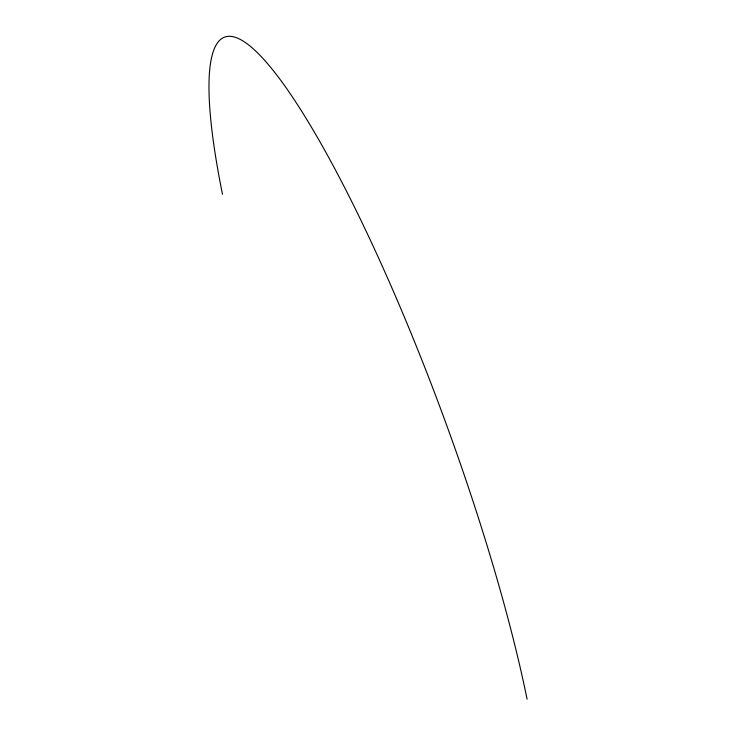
<?xml version="1.0" encoding="UTF-8"?>
<svg xmlns="http://www.w3.org/2000/svg" width="736" height="736" viewBox="0 0 736 736"><rect width="100%" height="100%" fill="white"/><g stroke="black" fill="none" stroke-linecap="round" stroke-linejoin="round"><path stroke-width="1.1" d="M222.502 194.322A436.402 74.879 69.9 0 1 308.936 123.041A436.402 74.879 69.9 0 1 527.096 699.2"/></g></svg>
